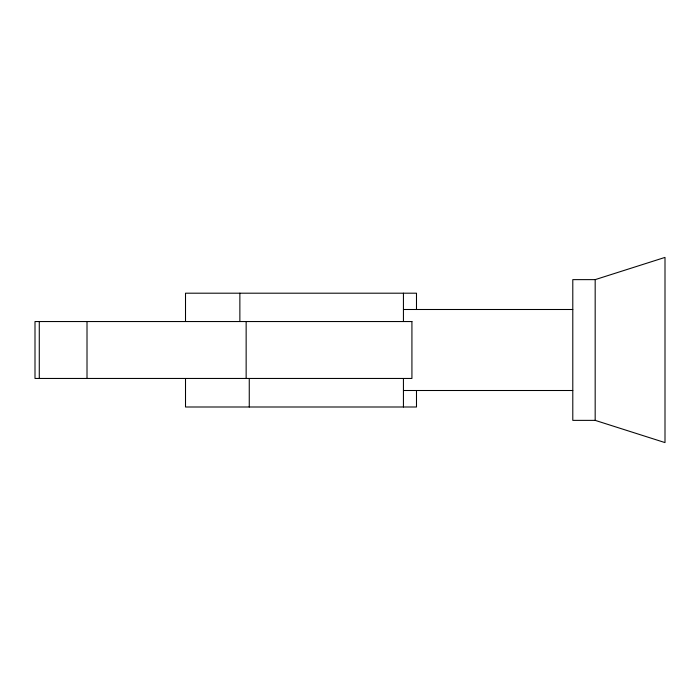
<?xml version="1.0" encoding="UTF-8"?>
<svg xmlns="http://www.w3.org/2000/svg" width="700" height="700" viewBox="0 0 700 700"><rect width="100%" height="100%" fill="white"/><g stroke="black" fill="none" stroke-linecap="round" stroke-linejoin="round"><path stroke-width="1.05" d="M595.175 279.632L665 257.408L665 442.592L595.175 420.368L572.793 420.368L572.793 279.632L595.175 279.632L595.175 420.368M403.436 309.496L572.793 309.496M403.436 390.504L572.793 390.504M416.491 309.453L416.491 293.195L185.509 293.195L185.509 321.545M416.491 390.74L416.491 406.998L185.509 406.998L185.509 378.455M403.436 293.195L403.436 321.545M403.436 378.455L403.436 406.998M249.261 378.455L249.261 406.998M246.146 321.545L246.146 378.455M239.864 293.195L239.864 321.545M87.01 321.545L87.01 378.455M39.279 321.545L39.279 378.455M411.924 321.545L35 321.545L35 378.455L411.924 378.455L411.924 321.545"/></g></svg>
